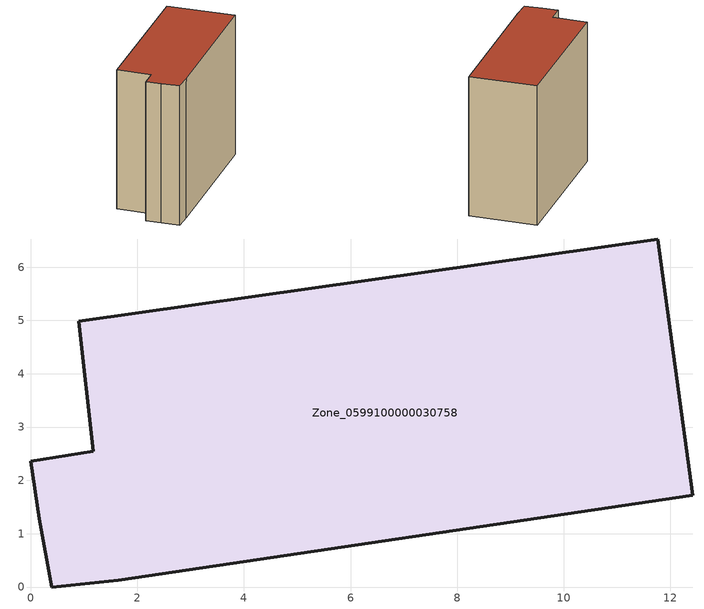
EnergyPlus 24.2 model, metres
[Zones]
Zone_0599100000030758
 floor ground (C_G): 1.64,0.13 0.39,0 0.16,1.28 0,2.36 1.17,2.55 0.9,4.99 11.76,6.53 12.42,1.72 z0
 wall outside (C_F): 0.39,0 1.64,0.13 12.42,1.72 11.76,6.53 0.9,4.99 1.17,2.55 0,2.36 0.16,1.28 0.39,0 z0:10.27
 roof outside (C_R): 1.64,0.13 12.42,1.72 11.76,6.53 0.9,4.99 1.17,2.55 0,2.36 0.16,1.28 0.39,0 z10.27
[BUILDING]
Pand.0599100000030758: North Axis=0; Terrain=City; Loads Convergence Tolerance Value=0.04; Temperature Convergence Tolerance Value=0.4; Solar Distribution=FullExterior; Maximum Number of Warmup Days=25; Minimum Number of Warmup Days=1
[Site:Location]
Rotterdam.The.Hague.AP_ZH_NLD Design_Conditions: Latitude=51.96; Longitude=4.45; Time Zone=1; Elevation=-4.5
[SITE:GROUNDTEMPERATURE:BUILDINGSURFACE]
18, 18, 18, 18, 18, 18, 18, 18, 18, 18, 18, 18
[MATERIAL] Thermal Absorptance=0.9; Solar Absorptance=0.7; Visible Absorptance=0.7
Name | Roughness | Thickness | Conductivity | Density | Specific Heat
G.TI.1946 | MediumSmooth | 0.15 | 1 | 540 | 1210
F.TI.1946 | Rough | 0.3 | 0.857143 | 1920 | 840
R.TI.1946 | MediumRough | 0.2 | 0.1 | 1500 | 1000
[CONSTRUCTION]
C_G: G.TI.1946
C_F: F.TI.1946
C_R: R.TI.1946
[ZONE]
Zone_0599100000030758: Type=1; Multiplier=1; Ceiling Height=Autocalculate; Volume=Autocalculate; Floor Area=autocalculate; Part of Total Floor Area=Yes
[ZONEINFILTRATION:DESIGNFLOWRATE]
Infil_Zone_0599100000030758: Zone or ZoneList or Space or SpaceList=Zone_0599100000030758; Schedule=AlwaysOn; Design Flow Rate Calculation Method=Flow/Area; Flow Rate per Floor Area=0.003; Constant Term Coefficient=1; Temperature Term Coefficient=0; Velocity Term Coefficient=0; Velocity Squared Term Coefficient=0
[HVACTEMPLATE:ZONE:IDEALLOADSAIRSYSTEM]
Zone_0599100000030758: Maximum Heating Supply Air Temperature=50; Minimum Cooling Supply Air Temperature=13; Maximum Heating Supply Air Humidity Ratio=0.0156; Minimum Cooling Supply Air Humidity Ratio=0.0077; Heating Limit=NoLimit; Cooling Limit=NoLimit; Dehumidification Control Type=ConstantSensibleHeatRatio; Cooling Sensible Heat Ratio=0.7; Dehumidification Setpoint=60; Humidification Control Type=None; Humidification Setpoint=30; Outdoor Air Method=None; Outdoor Air Flow Rate per Person=0.00944; Outdoor Air Flow Rate per Zone Floor Area=0; Outdoor Air Flow Rate per Zone=0; Demand Controlled Ventilation Type=None; Outdoor Air Economizer Type=NoEconomizer; Heat Recovery Type=None; Sensible Heat Recovery Effectiveness=0.7; Latent Heat Recovery Effectiveness=0.65
[ZONECONTROL:THERMOSTAT]
ThermostatControl_Zone_0599100000030758: Zone or ZoneList=Zone_0599100000030758; Control Type Schedule=DualSetpointControlType; Control 1=Thermostat_Zone_0599100000030758; Temperature Difference Between Cutout And Setpoint=0
[THERMOSTATSETPOINT:DUALSETPOINT]
Thermostat_Zone_0599100000030758: Heating Setpoint Temperature Schedule=HeatingSetpoint_Zone_0599100000030758; Cooling Setpoint Temperature Schedule=CoolingSetpoint_Zone_0599100000030758
[SCHEDULE:COMPACT]
HeatingSetpoint_Zone_0599100000030758: Through: 12/31, For: AllDays, Until: 24:00, 21
CoolingSetpoint_Zone_0599100000030758: Through: 12/31, For: AllDays, Until: 24:00, 24
DualSetpointControlType: Through: 12/31, For: AllDays, Until: 24:00, 4
AlwaysOn: Through: 12/31, For: AllDays, Until: 24:00, 1
